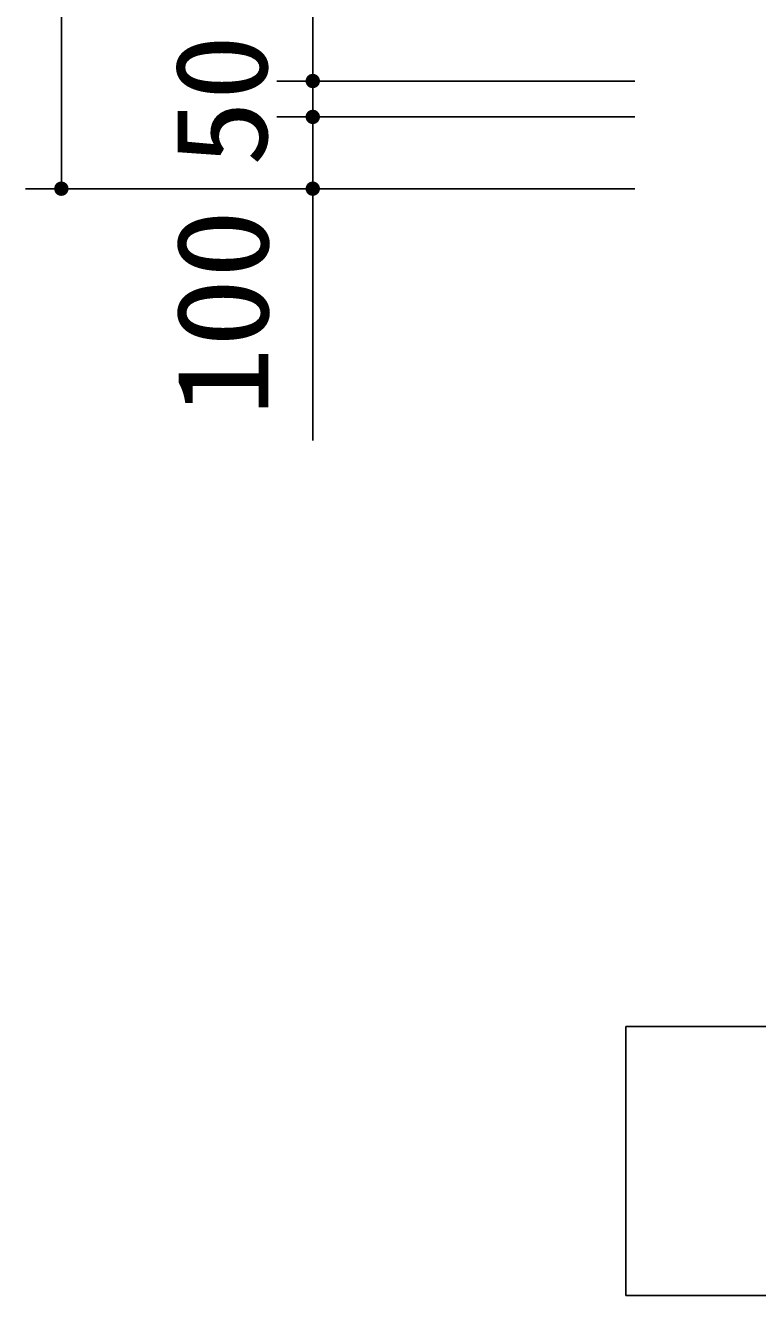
# Model space of a CAD drawing. Units: millimetres, scale not verified. Extents: x -14850 to 14850, y -10500 to 10500.
# Drawn here: x -3323 to -2304, y -2321 to -551 of the extents above; entities that cross this region are included whole.
import ezdxf
from ezdxf.enums import TextEntityAlignment as Align

# ---------------------------------------------------------------- set-up
doc = ezdxf.new("R2010")
doc.units = ezdxf.units.MM
doc.header["$LTSCALE"] = 50
doc.layers.add('0-0_機器', color=3, linetype='Continuous', lineweight=25)
doc.layers.add('0-5_製作', color=5, linetype='Continuous', lineweight=25)
doc.styles.add('ＭＳ ゴシック', font='')
doc.styles.get('ＭＳ ゴシック').set_extended_font_data('MS Gothic')

msp = doc.modelspace()

# ---------------------------------------------------------------- linework, layer by layer
at = {"layer": '0-0_機器'}
for p, q in [((-2486.81, -1945.89), (713.2, -1945.89)), ((-2486.81, -2320.89), (-2486.81, -1945.89)), ((-2486.81, -2320.89), (713.2, -2320.89))]:
    msp.add_line(p, q, dxfattribs=at)
at = {"layer": '0-5_製作', "color": 2}
for p, q in [((-3272.82, 1851.29), (-3272.82, -778.71)), ((-2922.82, -428.71), (-2922.82, -628.71)), ((-2972.82, -628.71), (-2474.64, -628.71)), ((-2922.82, -628.71), (-2922.82, -678.71)), ((-2972.82, -678.71), (-2474.64, -678.71)), ((-2922.82, -678.71), (-2922.82, -778.71)), ((-3322.82, -778.71), (-2474.64, -778.71)), ((-2922.82, -778.71), (-2922.82, -1129.38))]:
    msp.add_line(p, q, dxfattribs=at)
at = {"layer": '0-5_製作'}
for points in [[(-2925.31, -619.02), (-2922.82, -628.71), (-2926.5, -619.41)], [(-2924.08, -618.79), (-2922.82, -628.71), (-2925.31, -619.02)], [(-2924.08, -618.79), (-2922.82, -618.71), (-2922.82, -628.71)], [(-2922.82, -618.71), (-2912.82, -628.71), (-2922.82, -628.71)], [(-2922.19, -618.73), (-2912.82, -628.71), (-2922.82, -618.71)], [(-2920.95, -618.88), (-2912.82, -628.71), (-2922.19, -618.73)], [(-2919.73, -619.2), (-2912.82, -628.71), (-2920.95, -618.88)], [(-2918.57, -619.66), (-2912.82, -628.71), (-2919.73, -619.2)], [(-2932.8, -628.08), (-2922.82, -628.71), (-2932.82, -628.71)], [(-2932.82, -628.71), (-2932.12, -632.39), (-2932.74, -629.96)], [(-2932.82, -628.71), (-2931.59, -633.52), (-2932.12, -632.39)], [(-2922.82, -628.71), (-2931.59, -633.52), (-2932.82, -628.71)], [(-2932.65, -626.83), (-2922.82, -628.71), (-2932.8, -628.08)], [(-2932.74, -629.96), (-2932.12, -632.39), (-2932.51, -631.19)], [(-2932.33, -625.62), (-2922.82, -628.71), (-2932.65, -626.83)], [(-2931.87, -624.45), (-2922.82, -628.71), (-2932.33, -625.62)], [(-2931.27, -623.35), (-2922.82, -628.71), (-2931.87, -624.45)], [(-2922.82, -628.71), (-2930.91, -634.58), (-2931.59, -633.52)], [(-2930.53, -622.33), (-2922.82, -628.71), (-2931.27, -623.35)], [(-2922.82, -628.71), (-2930.11, -635.55), (-2930.91, -634.58)], [(-2929.67, -621.42), (-2922.82, -628.71), (-2930.53, -622.33)], [(-2922.82, -628.71), (-2929.2, -636.41), (-2930.11, -635.55)], [(-2928.7, -620.62), (-2922.82, -628.71), (-2929.67, -621.42)], [(-2922.82, -628.71), (-2928.18, -637.15), (-2929.2, -636.41)], [(-2927.64, -619.94), (-2922.82, -628.71), (-2928.7, -620.62)], [(-2922.82, -628.71), (-2927.08, -637.75), (-2928.18, -637.15)], [(-2926.5, -619.41), (-2922.82, -628.71), (-2927.64, -619.94)], [(-2922.82, -628.71), (-2925.91, -638.22), (-2927.08, -637.75)], [(-2922.82, -628.71), (-2924.7, -638.53), (-2925.91, -638.22)], [(-2922.82, -628.71), (-2923.45, -638.69), (-2924.7, -638.53)], [(-2922.82, -628.71), (-2922.82, -638.71), (-2923.45, -638.69)], [(-2922.82, -628.71), (-2921.57, -638.63), (-2922.82, -638.71)], [(-2922.82, -628.71), (-2920.34, -638.39), (-2921.57, -638.63)], [(-2912.82, -628.71), (-2920.34, -638.39), (-2922.82, -628.71)], [(-2912.82, -628.71), (-2919.14, -638), (-2920.34, -638.39)], [(-2912.82, -628.71), (-2918.01, -637.47), (-2919.14, -638)], [(-2917.46, -620.26), (-2912.82, -628.71), (-2918.57, -619.66)], [(-2912.82, -628.71), (-2916.94, -636.8), (-2918.01, -637.47)], [(-2916.45, -621), (-2912.82, -628.71), (-2917.46, -620.26)], [(-2912.82, -628.71), (-2915.98, -636), (-2916.94, -636.8)], [(-2915.53, -621.86), (-2912.82, -628.71), (-2916.45, -621)], [(-2912.82, -628.71), (-2915.12, -635.08), (-2915.98, -636)], [(-2914.73, -622.83), (-2912.82, -628.71), (-2915.53, -621.86)], [(-2912.82, -628.71), (-2914.38, -634.06), (-2915.12, -635.08)], [(-2914.06, -623.89), (-2912.82, -628.71), (-2914.73, -622.83)], [(-2912.82, -628.71), (-2913.77, -632.96), (-2914.38, -634.06)], [(-2913.53, -625.03), (-2912.82, -628.71), (-2914.06, -623.89)], [(-2912.82, -628.71), (-2913.31, -631.8), (-2913.77, -632.96)], [(-2913.53, -625.03), (-2912.9, -627.45), (-2912.82, -628.71)], [(-2913.14, -626.22), (-2912.9, -627.45), (-2913.53, -625.03)], [(-2912.82, -628.71), (-2913, -630.58), (-2913.31, -631.8)], [(-2912.82, -628.71), (-2912.84, -629.33), (-2913, -630.58)], [(-2930.53, -672.33), (-2922.82, -678.71), (-2931.27, -673.35)], [(-2929.67, -671.42), (-2922.82, -678.71), (-2930.53, -672.33)], [(-2928.7, -670.62), (-2922.82, -678.71), (-2929.67, -671.42)], [(-2927.64, -669.94), (-2922.82, -678.71), (-2928.7, -670.62)], [(-2926.5, -669.41), (-2922.82, -678.71), (-2927.64, -669.94)], [(-2925.31, -669.02), (-2922.82, -678.71), (-2926.5, -669.41)], [(-2924.08, -668.79), (-2922.82, -678.71), (-2925.31, -669.02)], [(-2924.08, -668.79), (-2922.82, -668.71), (-2922.82, -678.71)], [(-2922.82, -668.71), (-2912.82, -678.71), (-2922.82, -678.71)], [(-2922.19, -668.73), (-2912.82, -678.71), (-2922.82, -668.71)], [(-2920.95, -668.88), (-2912.82, -678.71), (-2922.19, -668.73)], [(-2919.73, -669.2), (-2912.82, -678.71), (-2920.95, -668.88)], [(-2918.57, -669.66), (-2912.82, -678.71), (-2919.73, -669.2)], [(-2917.46, -670.26), (-2912.82, -678.71), (-2918.57, -669.66)], [(-2916.45, -671), (-2912.82, -678.71), (-2917.46, -670.26)], [(-2915.53, -671.86), (-2912.82, -678.71), (-2916.45, -671)], [(-2914.73, -672.83), (-2912.82, -678.71), (-2915.53, -671.86)], [(-2932.8, -678.08), (-2922.82, -678.71), (-2932.82, -678.71)], [(-2932.82, -678.71), (-2932.12, -682.39), (-2932.74, -679.96)], [(-2932.82, -678.71), (-2931.59, -683.52), (-2932.12, -682.39)], [(-2922.82, -678.71), (-2931.59, -683.52), (-2932.82, -678.71)], [(-2932.65, -676.83), (-2922.82, -678.71), (-2932.8, -678.08)], [(-2932.74, -679.96), (-2932.12, -682.39), (-2932.51, -681.19)], [(-2932.33, -675.62), (-2922.82, -678.71), (-2932.65, -676.83)], [(-2931.87, -674.45), (-2922.82, -678.71), (-2932.33, -675.62)], [(-2931.27, -673.35), (-2922.82, -678.71), (-2931.87, -674.45)], [(-2922.82, -678.71), (-2930.91, -684.58), (-2931.59, -683.52)], [(-2922.82, -678.71), (-2930.11, -685.55), (-2930.91, -684.58)], [(-2922.82, -678.71), (-2929.2, -686.41), (-2930.11, -685.55)], [(-2922.82, -678.71), (-2928.18, -687.15), (-2929.2, -686.41)], [(-2922.82, -678.71), (-2927.08, -687.75), (-2928.18, -687.15)], [(-2922.82, -678.71), (-2925.91, -688.22), (-2927.08, -687.75)], [(-2922.82, -678.71), (-2924.7, -688.53), (-2925.91, -688.22)], [(-2922.82, -678.71), (-2923.45, -688.69), (-2924.7, -688.53)], [(-2922.82, -678.71), (-2922.82, -688.71), (-2923.45, -688.69)], [(-2922.82, -678.71), (-2921.57, -688.63), (-2922.82, -688.71)], [(-2922.82, -678.71), (-2920.34, -688.39), (-2921.57, -688.63)], [(-2912.82, -678.71), (-2920.34, -688.39), (-2922.82, -678.71)], [(-2912.82, -678.71), (-2919.14, -688), (-2920.34, -688.39)], [(-2912.82, -678.71), (-2918.01, -687.47), (-2919.14, -688)], [(-2912.82, -678.71), (-2916.94, -686.8), (-2918.01, -687.47)], [(-2912.82, -678.71), (-2915.98, -686), (-2916.94, -686.8)], [(-2912.82, -678.71), (-2915.12, -685.08), (-2915.98, -686)], [(-2912.82, -678.71), (-2914.38, -684.06), (-2915.12, -685.08)], [(-2914.06, -673.89), (-2912.82, -678.71), (-2914.73, -672.83)], [(-2912.82, -678.71), (-2913.77, -682.96), (-2914.38, -684.06)], [(-2913.53, -675.03), (-2912.82, -678.71), (-2914.06, -673.89)], [(-2912.82, -678.71), (-2913.31, -681.8), (-2913.77, -682.96)], [(-2913.53, -675.03), (-2912.9, -677.45), (-2912.82, -678.71)], [(-2913.14, -676.22), (-2912.9, -677.45), (-2913.53, -675.03)], [(-2912.82, -678.71), (-2913, -680.58), (-2913.31, -681.8)], [(-2912.82, -678.71), (-2912.84, -679.33), (-2913, -680.58)], [(-3282.8, -778.08), (-3272.82, -778.71), (-3282.82, -778.71)], [(-3282.65, -776.83), (-3272.82, -778.71), (-3282.8, -778.08)], [(-3282.33, -775.62), (-3272.82, -778.71), (-3282.65, -776.83)], [(-3281.87, -774.45), (-3272.82, -778.71), (-3282.33, -775.62)], [(-3281.27, -773.35), (-3272.82, -778.71), (-3281.87, -774.45)], [(-3280.53, -772.33), (-3272.82, -778.71), (-3281.27, -773.35)], [(-3279.67, -771.42), (-3272.82, -778.71), (-3280.53, -772.33)], [(-3278.7, -770.62), (-3272.82, -778.71), (-3279.67, -771.42)], [(-3277.64, -769.94), (-3272.82, -778.71), (-3278.7, -770.62)], [(-3276.5, -769.41), (-3272.82, -778.71), (-3277.64, -769.94)], [(-3275.31, -769.02), (-3272.82, -778.71), (-3276.5, -769.41)], [(-3274.08, -768.79), (-3272.82, -778.71), (-3275.31, -769.02)], [(-3274.08, -768.79), (-3272.82, -768.71), (-3272.82, -778.71)], [(-3272.82, -768.71), (-3262.82, -778.71), (-3272.82, -778.71)], [(-3272.19, -768.73), (-3262.82, -778.71), (-3272.82, -768.71)], [(-3270.95, -768.88), (-3262.82, -778.71), (-3272.19, -768.73)], [(-3269.73, -769.2), (-3262.82, -778.71), (-3270.95, -768.88)], [(-3268.57, -769.66), (-3262.82, -778.71), (-3269.73, -769.2)], [(-3267.46, -770.26), (-3262.82, -778.71), (-3268.57, -769.66)], [(-3266.45, -771), (-3262.82, -778.71), (-3267.46, -770.26)], [(-3265.53, -771.86), (-3262.82, -778.71), (-3266.45, -771)], [(-3264.73, -772.83), (-3262.82, -778.71), (-3265.53, -771.86)], [(-3264.06, -773.89), (-3262.82, -778.71), (-3264.73, -772.83)], [(-3263.53, -775.03), (-3262.82, -778.71), (-3264.06, -773.89)], [(-3263.53, -775.03), (-3262.9, -777.45), (-3262.82, -778.71)], [(-3263.14, -776.22), (-3262.9, -777.45), (-3263.53, -775.03)], [(-2932.8, -778.08), (-2922.82, -778.71), (-2932.82, -778.71)], [(-2932.65, -776.83), (-2922.82, -778.71), (-2932.8, -778.08)], [(-2932.33, -775.62), (-2922.82, -778.71), (-2932.65, -776.83)], [(-2931.87, -774.45), (-2922.82, -778.71), (-2932.33, -775.62)], [(-2931.27, -773.35), (-2922.82, -778.71), (-2931.87, -774.45)], [(-2930.53, -772.33), (-2922.82, -778.71), (-2931.27, -773.35)], [(-2929.67, -771.42), (-2922.82, -778.71), (-2930.53, -772.33)], [(-2928.7, -770.62), (-2922.82, -778.71), (-2929.67, -771.42)], [(-2927.64, -769.94), (-2922.82, -778.71), (-2928.7, -770.62)], [(-2926.5, -769.41), (-2922.82, -778.71), (-2927.64, -769.94)], [(-2925.31, -769.02), (-2922.82, -778.71), (-2926.5, -769.41)], [(-2925.31, -769.02), (-2922.82, -768.71), (-2922.82, -778.71)], [(-2924.08, -768.79), (-2922.82, -768.71), (-2925.31, -769.02)], [(-2922.82, -768.71), (-2912.82, -778.71), (-2922.82, -778.71)], [(-2922.19, -768.73), (-2912.82, -778.71), (-2922.82, -768.71)], [(-2920.95, -768.88), (-2912.82, -778.71), (-2922.19, -768.73)], [(-2919.73, -769.2), (-2912.82, -778.71), (-2920.95, -768.88)], [(-2918.57, -769.66), (-2912.82, -778.71), (-2919.73, -769.2)], [(-2917.46, -770.26), (-2912.82, -778.71), (-2918.57, -769.66)], [(-2916.45, -771), (-2912.82, -778.71), (-2917.46, -770.26)], [(-2915.53, -771.86), (-2912.82, -778.71), (-2916.45, -771)], [(-2914.73, -772.83), (-2912.82, -778.71), (-2915.53, -771.86)], [(-2914.06, -773.89), (-2912.82, -778.71), (-2914.73, -772.83)], [(-2914.06, -773.89), (-2912.9, -777.45), (-2912.82, -778.71)], [(-2913.53, -775.03), (-2912.9, -777.45), (-2914.06, -773.89)], [(-2913.53, -775.03), (-2913.14, -776.22), (-2912.9, -777.45)], [(-3282.82, -778.71), (-3282.12, -782.39), (-3282.74, -779.96)], [(-3282.82, -778.71), (-3281.59, -783.52), (-3282.12, -782.39)], [(-3272.82, -778.71), (-3281.59, -783.52), (-3282.82, -778.71)], [(-3282.74, -779.96), (-3282.12, -782.39), (-3282.51, -781.19)], [(-3272.82, -778.71), (-3280.91, -784.58), (-3281.59, -783.52)], [(-3272.82, -778.71), (-3280.11, -785.55), (-3280.91, -784.58)], [(-3272.82, -778.71), (-3279.2, -786.41), (-3280.11, -785.55)], [(-3272.82, -778.71), (-3278.18, -787.15), (-3279.2, -786.41)], [(-3272.82, -778.71), (-3277.08, -787.75), (-3278.18, -787.15)], [(-3272.82, -778.71), (-3275.91, -788.22), (-3277.08, -787.75)], [(-3272.82, -778.71), (-3274.7, -788.53), (-3275.91, -788.22)], [(-3272.82, -778.71), (-3273.45, -788.69), (-3274.7, -788.53)], [(-3272.82, -778.71), (-3272.82, -788.71), (-3273.45, -788.69)], [(-3272.82, -778.71), (-3271.57, -788.63), (-3272.82, -788.71)], [(-3272.82, -778.71), (-3270.34, -788.39), (-3271.57, -788.63)], [(-3262.82, -778.71), (-3270.34, -788.39), (-3272.82, -778.71)], [(-3262.82, -778.71), (-3269.14, -788), (-3270.34, -788.39)], [(-3262.82, -778.71), (-3268.01, -787.47), (-3269.14, -788)], [(-3262.82, -778.71), (-3266.94, -786.8), (-3268.01, -787.47)], [(-3262.82, -778.71), (-3265.98, -786), (-3266.94, -786.8)], [(-3262.82, -778.71), (-3265.12, -785.08), (-3265.98, -786)], [(-3262.82, -778.71), (-3264.38, -784.06), (-3265.12, -785.08)], [(-3262.82, -778.71), (-3263.77, -782.96), (-3264.38, -784.06)], [(-3262.82, -778.71), (-3263.31, -781.8), (-3263.77, -782.96)], [(-3262.82, -778.71), (-3263, -780.58), (-3263.31, -781.8)], [(-3262.82, -778.71), (-3262.84, -779.33), (-3263, -780.58)], [(-2932.82, -778.71), (-2931.59, -783.52), (-2932.74, -779.96)], [(-2932.82, -778.71), (-2930.91, -784.58), (-2931.59, -783.52)], [(-2922.82, -778.71), (-2930.91, -784.58), (-2932.82, -778.71)], [(-2932.74, -779.96), (-2932.12, -782.39), (-2932.51, -781.19)], [(-2932.74, -779.96), (-2931.59, -783.52), (-2932.12, -782.39)], [(-2922.82, -778.71), (-2930.11, -785.55), (-2930.91, -784.58)], [(-2922.82, -778.71), (-2929.2, -786.41), (-2930.11, -785.55)], [(-2922.82, -778.71), (-2928.18, -787.15), (-2929.2, -786.41)], [(-2922.82, -778.71), (-2927.08, -787.75), (-2928.18, -787.15)], [(-2922.82, -778.71), (-2925.91, -788.22), (-2927.08, -787.75)], [(-2922.82, -778.71), (-2924.7, -788.53), (-2925.91, -788.22)], [(-2922.82, -778.71), (-2923.45, -788.69), (-2924.7, -788.53)], [(-2922.82, -778.71), (-2922.82, -788.71), (-2923.45, -788.69)], [(-2922.82, -778.71), (-2921.57, -788.63), (-2922.82, -788.71)], [(-2922.82, -778.71), (-2920.34, -788.39), (-2921.57, -788.63)], [(-2922.82, -778.71), (-2919.14, -788), (-2920.34, -788.39)], [(-2912.82, -778.71), (-2919.14, -788), (-2922.82, -778.71)], [(-2912.82, -778.71), (-2918.01, -787.47), (-2919.14, -788)], [(-2912.82, -778.71), (-2916.94, -786.8), (-2918.01, -787.47)], [(-2912.82, -778.71), (-2915.98, -786), (-2916.94, -786.8)], [(-2912.82, -778.71), (-2915.12, -785.08), (-2915.98, -786)], [(-2912.82, -778.71), (-2914.38, -784.06), (-2915.12, -785.08)], [(-2912.82, -778.71), (-2913.77, -782.96), (-2914.38, -784.06)], [(-2912.82, -778.71), (-2913.31, -781.8), (-2913.77, -782.96)], [(-2912.82, -778.71), (-2913, -780.58), (-2913.31, -781.8)], [(-2912.82, -778.71), (-2912.84, -779.33), (-2913, -780.58)]]:
    msp.add_solid(points, dxfattribs=at)

# ---------------------------------------------------------------- texts
at = {"layer": '0-5_製作', "color": 4, "style": 'ＭＳ ゴシック'}
for s, width, p in [('50', 1.05, (-2947.82, -747.46)), ('100', 1.1, (-2946.15, -1095.82))]:
    msp.add_text(s, height=128.4, rotation=90, dxfattribs=dict(at, width=width)).set_placement(p, align=Align.BOTTOM_LEFT)

doc.saveas('drawing.dxf')
